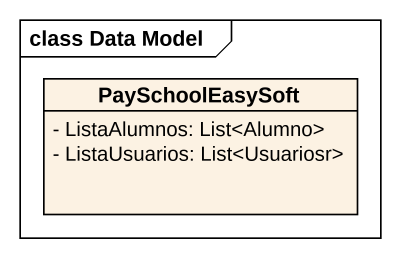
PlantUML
@startuml
mainframe class Data Model
hide circle
hide empty members
skinparam classAttributeIconSize 0
class PaySchoolEasySoft {
  - ListaAlumnos: List<Alumno>
  - ListaUsuarios: List<Usuariosr>
}
@enduml
